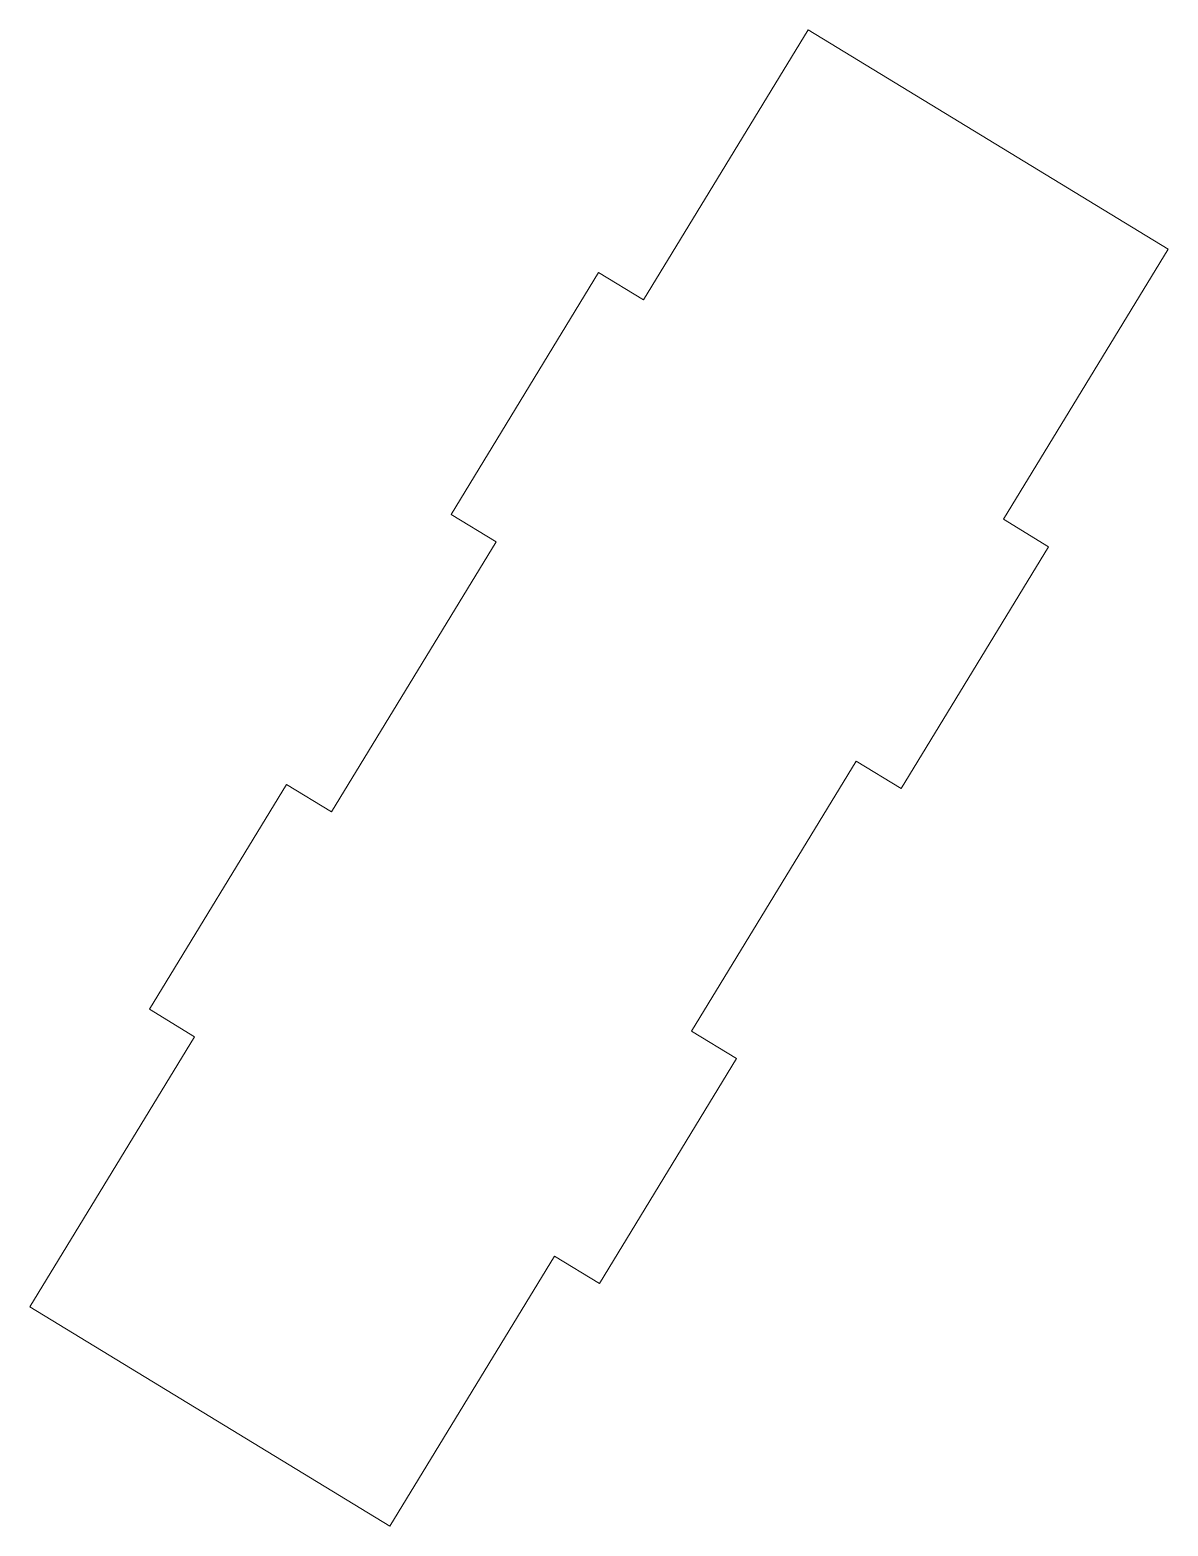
# Model space of a CAD drawing. Header units: inches. Extents: x 8.79 to 11.49, y 13.65 to 17.2.
import ezdxf

# ---------------------------------------------------------------- set-up
doc = ezdxf.new("R2010")
doc.units = ezdxf.units.IN
doc.header["$MEASUREMENT"] = 0

msp = doc.modelspace()

# ---------------------------------------------------------------- linework, layer by layer
at = {"color": 7, "linetype": 'Continuous', "lineweight": 15}
for p, q in [((10.2414, 16.5637), (10.6317, 17.2041)), ((11.4856, 16.6837), (10.6317, 17.2041)), ((11.4856, 16.6837), (11.0953, 16.0432)), ((10.1347, 16.6287), (9.7849, 16.0548)), ((10.1347, 16.6287), (10.2414, 16.5637)), ((9.8917, 15.9898), (9.7849, 16.0548)), ((11.0953, 16.0432), (11.2021, 15.9782)), ((9.5013, 15.3494), (9.8917, 15.9898)), ((11.2021, 15.9782), (10.8523, 15.4043)), ((10.7456, 15.4694), (10.3552, 14.8289)), ((10.8523, 15.4043), (10.7456, 15.4694)), ((9.3946, 15.4144), (9.0693, 14.8807)), ((9.3946, 15.4144), (9.5013, 15.3494)), ((9.1761, 14.8157), (9.0693, 14.8807)), ((8.7858, 14.1752), (9.1761, 14.8157)), ((10.3552, 14.8289), (10.462, 14.7639)), ((10.462, 14.7639), (10.1367, 14.2302)), ((10.03, 14.2952), (9.6397, 13.6548)), ((10.1367, 14.2302), (10.03, 14.2952)), ((9.6397, 13.6548), (8.7858, 14.1752))]:
    msp.add_line(p, q, dxfattribs=at)

doc.saveas('drawing.dxf')
